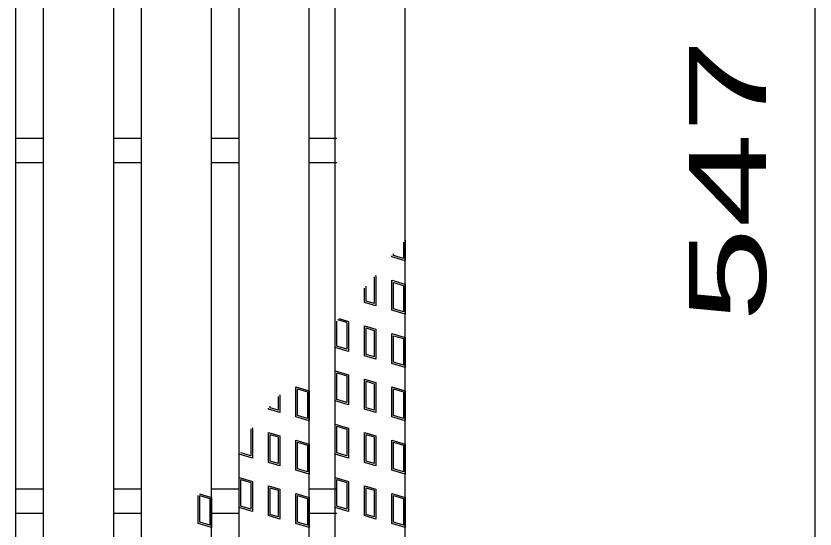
# Model space of a CAD drawing. Units: millimetres, scale not verified. Extents: x -1820 to 1731, y -1282 to 1054.
# Drawn here: x -463.1 to -235, y 45.5 to 191.8 of the extents above; entities that cross this region are included whole.
import ezdxf
from ezdxf.enums import TextEntityAlignment as Align

# ---------------------------------------------------------------- set-up
doc = ezdxf.new("R2010")
doc.units = ezdxf.units.MM
doc.header["$LTSCALE"] = 10
for name, color, linetype, lineweight in [('16', 3, 'Continuous', 25), ('17', 3, 'Continuous', 25), ('22', 2, 'Continuous', 25)]:
    doc.layers.add(name, color=color, linetype=linetype, lineweight=lineweight)
doc.styles.add('ベクトル', font='')
doc.styles.get('ベクトル').set_extended_font_data('ベクトル')

msp = doc.modelspace()

# ---------------------------------------------------------------- linework, layer by layer
at = {"layer": '16'}
for p, q in [((-463.1, -142), (-463.1, 449)), ((-455.2, -142), (-455.2, 449)), ((-435.2, -142), (-435.2, 449)), ((-399.4, -142), (-399.4, 449)), ((-379.4, -142), (-379.4, 449)), ((-372, -142), (-372, 449)), ((-352, -142), (-352, 449)), ((-427.3, -87.5), (-427.3, 394.5)), ((-407.3, -87.5), (-407.3, 394.5)), ((-463.1, 157), (-455.2, 157)), ((-435.2, 157), (-427.3, 157)), ((-407.3, 157), (-399.4, 157)), ((-379.4, 157), (-371.5, 157)), ((-463.1, 150), (-455.2, 150)), ((-435.2, 150), (-427.3, 150)), ((-407.3, 150), (-399.4, 150)), ((-379.4, 150), (-371.5, 150)), ((-463.1, 57), (-455.2, 57)), ((-435.2, 57), (-427.3, 57)), ((-407.3, 57), (-399.4, 57)), ((-379.4, 57), (-371.5, 57)), ((-463.1, 50), (-455.2, 50)), ((-435.2, 50), (-427.3, 50)), ((-407.3, 50), (-399.4, 50)), ((-379.4, 50), (-371.5, 50))]:
    msp.add_line(p, q, dxfattribs=at)
at = {"layer": '17'}
for p, q in [((-352, 127.91), (-352, 122)), ((-352.47, 127.35), (-352.47, 122.64)), ((-355.8, 123.14), (-355.8, 123.42)), ((-355.32, 123.49), (-355.32, 123.98)), ((-352.47, 122.64), (-355.32, 123.49)), ((-352, 122), (-355.8, 123.14)), ((-360.91, 117.38), (-360.86, 117.36)), ((-360.86, 117.36), (-360.86, 109.8)), ((-360.57, 117.77), (-360.38, 117.72)), ((-360.38, 117.72), (-360.38, 109.17)), ((-355.8, 116.49), (-352, 115.35)), ((-355.8, 107.94), (-355.8, 116.49)), ((-363.61, 110.13), (-363.61, 114.17)), ((-363.14, 110.49), (-363.14, 114.74)), ((-355.32, 115.85), (-352.47, 115)), ((-355.32, 108.29), (-355.32, 115.85)), ((-352.47, 115), (-352.47, 107.44)), ((-352, 115.35), (-352, 106.8)), ((-360.38, 109.17), (-363.61, 110.13)), ((-360.86, 109.8), (-363.14, 110.49)), ((-352, 106.8), (-355.8, 107.94)), ((-352.47, 107.44), (-355.32, 108.29)), ((-368.67, 104.36), (-371.26, 105.13)), ((-370.93, 105.53), (-368.2, 104.71)), ((-371.52, 97.65), (-371.52, 104.82)), ((-368.67, 104.36), (-368.67, 96.8)), ((-368.2, 104.71), (-368.2, 96.16)), ((-363.61, 103.48), (-360.38, 102.52)), ((-363.61, 94.93), (-363.61, 103.48)), ((-363.14, 102.85), (-360.86, 102.16)), ((-363.14, 95.29), (-363.14, 102.85)), ((-360.86, 102.16), (-360.86, 94.6)), ((-360.38, 102.52), (-360.38, 93.97)), ((-355.8, 101.29), (-352, 100.15)), ((-355.8, 92.74), (-355.8, 101.29)), ((-355.32, 100.65), (-352.47, 99.8)), ((-355.32, 93.09), (-355.32, 100.65)), ((-352.47, 99.8), (-352.47, 92.24)), ((-352, 100.15), (-352, 91.6)), ((-368.2, 96.16), (-372, 97.3)), ((-368.67, 96.8), (-371.52, 97.65)), ((-360.38, 93.97), (-363.61, 94.93)), ((-360.86, 94.6), (-363.14, 95.29)), ((-352, 91.6), (-355.8, 92.74)), ((-352.47, 92.24), (-355.32, 93.09)), ((-372, 90.65), (-368.2, 89.51)), ((-372, 82.1), (-372, 90.65)), ((-371.52, 90.01), (-368.67, 89.16)), ((-371.52, 82.45), (-371.52, 90.01)), ((-368.67, 89.16), (-368.67, 81.6)), ((-368.2, 89.51), (-368.2, 80.96)), ((-363.61, 88.28), (-360.38, 87.32)), ((-363.61, 79.73), (-363.61, 88.28)), ((-363.14, 87.65), (-360.86, 86.96)), ((-363.14, 80.09), (-363.14, 87.65)), ((-360.86, 86.96), (-360.86, 79.4)), ((-360.38, 87.32), (-360.38, 78.77)), ((-383.2, 86.09), (-379.4, 84.95)), ((-383.2, 77.54), (-383.2, 86.09)), ((-382.73, 85.45), (-379.88, 84.6)), ((-382.73, 77.89), (-382.73, 85.45)), ((-379.88, 84.6), (-379.88, 77.04)), ((-379.4, 84.95), (-379.4, 76.4)), ((-355.8, 86.09), (-352, 84.95)), ((-355.8, 77.54), (-355.8, 86.09)), ((-355.32, 85.45), (-352.47, 84.6)), ((-355.32, 77.89), (-355.32, 85.45)), ((-352.47, 84.6), (-352.47, 77.04)), ((-352, 84.95), (-352, 76.4)), ((-388.26, 83.26), (-388.26, 79.4)), ((-387.79, 83.82), (-387.79, 78.77)), ((-368.67, 81.6), (-371.52, 82.45)), ((-391.02, 79.73), (-391.02, 80)), ((-390.54, 80.09), (-390.54, 80.56)), ((-388.26, 79.4), (-390.54, 80.09)), ((-368.2, 80.96), (-372, 82.1)), ((-360.86, 79.4), (-363.14, 80.09)), ((-387.79, 78.77), (-391.02, 79.73)), ((-379.88, 77.04), (-382.73, 77.89)), ((-360.38, 78.77), (-363.61, 79.73)), ((-352.47, 77.04), (-355.32, 77.89)), ((-379.4, 76.4), (-383.2, 77.54)), ((-372, 75.45), (-368.2, 74.31)), ((-372, 66.9), (-372, 75.45)), ((-352, 76.4), (-355.8, 77.54)), ((-396.12, 73.97), (-396.08, 73.96)), ((-396.08, 73.96), (-396.08, 66.4)), ((-395.78, 74.36), (-395.6, 74.31)), ((-395.6, 74.31), (-395.6, 65.76)), ((-391.02, 73.08), (-387.79, 72.12)), ((-391.02, 64.53), (-391.02, 73.08)), ((-371.52, 74.81), (-368.67, 73.96)), ((-371.52, 67.25), (-371.52, 74.81)), ((-368.67, 73.96), (-368.67, 66.4)), ((-368.2, 74.31), (-368.2, 65.76)), ((-363.61, 73.08), (-360.38, 72.12)), ((-363.61, 64.53), (-363.61, 73.08)), ((-390.54, 72.45), (-388.26, 71.76)), ((-390.54, 64.89), (-390.54, 72.45)), ((-388.26, 71.76), (-388.26, 64.2)), ((-387.79, 72.12), (-387.79, 63.57)), ((-383.2, 70.89), (-379.4, 69.75)), ((-383.2, 62.34), (-383.2, 70.89)), ((-363.14, 72.45), (-360.86, 71.76)), ((-363.14, 64.89), (-363.14, 72.45)), ((-360.86, 71.76), (-360.86, 64.2)), ((-360.38, 72.12), (-360.38, 63.57)), ((-355.8, 70.89), (-352, 69.75)), ((-355.8, 62.34), (-355.8, 70.89)), ((-382.73, 70.25), (-379.88, 69.4)), ((-382.73, 62.69), (-382.73, 70.25)), ((-379.88, 69.4), (-379.88, 61.84)), ((-379.4, 69.75), (-379.4, 61.2)), ((-355.32, 70.25), (-352.47, 69.4)), ((-355.32, 62.69), (-355.32, 70.25)), ((-352.47, 69.4), (-352.47, 61.84)), ((-352, 69.75), (-352, 61.2)), ((-395.6, 65.76), (-399.4, 66.9)), ((-396.08, 66.4), (-398.93, 67.25)), ((-368.2, 65.76), (-372, 66.9)), ((-368.67, 66.4), (-371.52, 67.25)), ((-387.79, 63.57), (-391.02, 64.53)), ((-388.26, 64.2), (-390.54, 64.89)), ((-360.38, 63.57), (-363.61, 64.53)), ((-360.86, 64.2), (-363.14, 64.89)), ((-379.4, 61.2), (-383.2, 62.34)), ((-379.88, 61.84), (-382.73, 62.69)), ((-352, 61.2), (-355.8, 62.34)), ((-352.47, 61.84), (-355.32, 62.69)), ((-399.4, 60.25), (-395.6, 59.11)), ((-399.4, 51.7), (-399.4, 60.25)), ((-398.93, 59.61), (-396.08, 58.76)), ((-398.93, 52.05), (-398.93, 59.61)), ((-372, 60.25), (-368.2, 59.11)), ((-372, 51.7), (-372, 60.25)), ((-371.52, 59.61), (-368.67, 58.76)), ((-371.52, 52.05), (-371.52, 59.61)), ((-396.08, 58.76), (-396.08, 51.2)), ((-395.6, 59.11), (-395.6, 50.56)), ((-391.02, 57.88), (-387.79, 56.92)), ((-391.02, 49.33), (-391.02, 57.88)), ((-390.54, 57.25), (-388.26, 56.56)), ((-390.54, 49.69), (-390.54, 57.25)), ((-368.67, 58.76), (-368.67, 51.2)), ((-368.2, 59.11), (-368.2, 50.56)), ((-363.61, 57.88), (-360.38, 56.92)), ((-363.61, 49.33), (-363.61, 57.88)), ((-363.14, 57.25), (-360.86, 56.56)), ((-363.14, 49.69), (-363.14, 57.25)), ((-411.1, 47.14), (-411.1, 55.07)), ((-410.68, 55.56), (-407.3, 54.55)), ((-410.63, 55.05), (-407.78, 54.2)), ((-410.63, 47.49), (-410.63, 55.05)), ((-388.26, 56.56), (-388.26, 49)), ((-387.79, 56.92), (-387.79, 48.37)), ((-383.2, 55.69), (-379.4, 54.55)), ((-383.2, 47.14), (-383.2, 55.69)), ((-382.73, 55.05), (-379.88, 54.2)), ((-382.73, 47.49), (-382.73, 55.05)), ((-360.86, 56.56), (-360.86, 49)), ((-360.38, 56.92), (-360.38, 48.37)), ((-355.8, 55.69), (-352, 54.55)), ((-355.8, 47.14), (-355.8, 55.69)), ((-355.32, 55.05), (-352.47, 54.2)), ((-355.32, 47.49), (-355.32, 55.05)), ((-407.78, 54.2), (-407.78, 46.64)), ((-407.3, 54.55), (-407.3, 46)), ((-379.88, 54.2), (-379.88, 46.64)), ((-379.4, 54.55), (-379.4, 46)), ((-352.47, 54.2), (-352.47, 46.64)), ((-352, 54.55), (-352, 46)), ((-395.6, 50.56), (-399.4, 51.7)), ((-396.08, 51.2), (-398.93, 52.05)), ((-368.2, 50.56), (-372, 51.7)), ((-368.67, 51.2), (-371.52, 52.05)), ((-387.79, 48.37), (-391.02, 49.33)), ((-388.26, 49), (-390.54, 49.69)), ((-360.38, 48.37), (-363.61, 49.33)), ((-360.86, 49), (-363.14, 49.69)), ((-407.3, 46), (-411.1, 47.14)), ((-407.78, 46.64), (-410.63, 47.49)), ((-379.4, 46), (-383.2, 47.14)), ((-379.88, 46.64), (-382.73, 47.49)), ((-352, 46), (-355.8, 47.14)), ((-352.47, 46.64), (-355.32, 47.49))]:
    msp.add_line(p, q, dxfattribs=at)
at = {"layer": '22', "color": 4}
msp.add_line((-235, -120), (-235, 427), dxfattribs=at)

# ---------------------------------------------------------------- texts
at = {"layer": '22', "style": 'ベクトル', "width": 1.65}
msp.add_text(' 547 ', height=21.99, rotation=90, dxfattribs=at).set_placement((-260, 91), align=Align.MIDDLE_LEFT)

doc.saveas('drawing.dxf')
